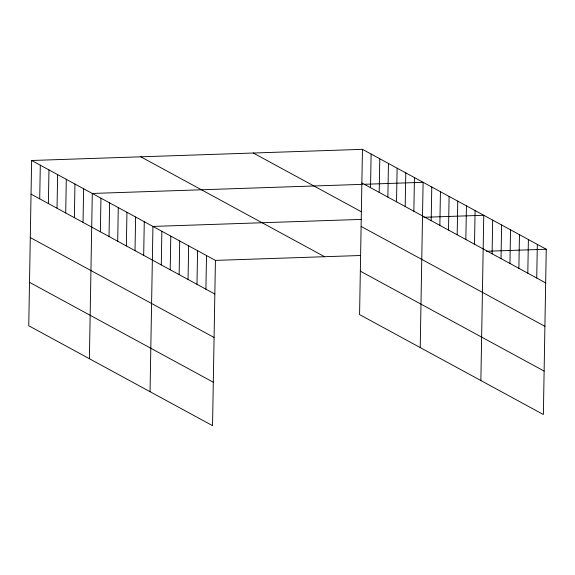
<?xml version="1.0" encoding="UTF-8"?>
<svg xmlns="http://www.w3.org/2000/svg" width="575" height="575" viewBox="0 0 575 575"><rect width="100%" height="100%" fill="white"/><g stroke="black" fill="none" stroke-linecap="round" stroke-linejoin="round"><path stroke-width="0.86" d="M31.632 160.49L28.75 325.759L212.542 425.658L215.424 260.396L31.632 160.49L362.458 149.342L546.25 249.241L543.368 414.51L359.576 314.604L362.458 149.342M39.711 198.835L40.3 165.197M48.379 203.55L48.961 169.905M57.04 208.258L57.629 174.62M65.708 212.966L66.29 179.328M74.369 217.681L74.958 184.036M83.037 222.388L83.619 188.744M89.398 358.721L92.288 193.459L362.358 184.352M100.366 231.804L100.948 198.167M109.027 236.519L109.617 202.874M117.695 241.227L118.278 207.582M126.356 245.935L126.946 212.297M135.024 250.643L135.607 217.005M143.685 255.357L144.275 221.713M150.053 391.69L152.936 226.428L361.409 219.398M161.28 264.917L161.862 231.279M170.207 269.768L170.789 236.131M179.134 274.62L179.716 240.982M188.061 279.479L188.643 245.834M196.988 284.33L197.57 250.686M205.915 289.182L206.497 255.537M370.537 187.687L371.119 154.05M379.198 192.402L379.787 158.757M387.866 197.11L388.448 163.472M396.527 201.818L397.117 168.18M405.195 206.526L405.777 172.888M413.856 211.241L414.446 177.596M420.224 347.573L423.107 182.311L364.119 184.295M431.185 220.656L431.775 187.019M439.853 225.371L440.436 191.727M448.514 230.079L449.104 196.434M457.183 234.787L457.765 201.149M465.843 239.495L466.433 205.857M474.512 244.21L475.094 210.565M480.872 380.542L483.762 215.28L423.89 217.292M492.099 253.769L492.689 220.132M501.026 258.621L501.616 224.983M509.953 263.472L510.543 229.835M518.88 268.331L519.469 234.686M527.807 273.183L528.396 239.538M536.734 278.034L537.323 244.389M215.424 260.396L360.626 255.501M486.385 251.261L546.25 249.241M361.869 182.979L545.661 282.886M253.287 153.022L361.201 211.679M361.114 226.421L544.906 326.32M360.331 271.17L544.122 371.076M140.803 156.81L324.602 256.716M31.05 194.127L214.842 294.033M30.288 237.568L214.08 337.467M29.505 282.318L213.303 382.224"/></g></svg>
